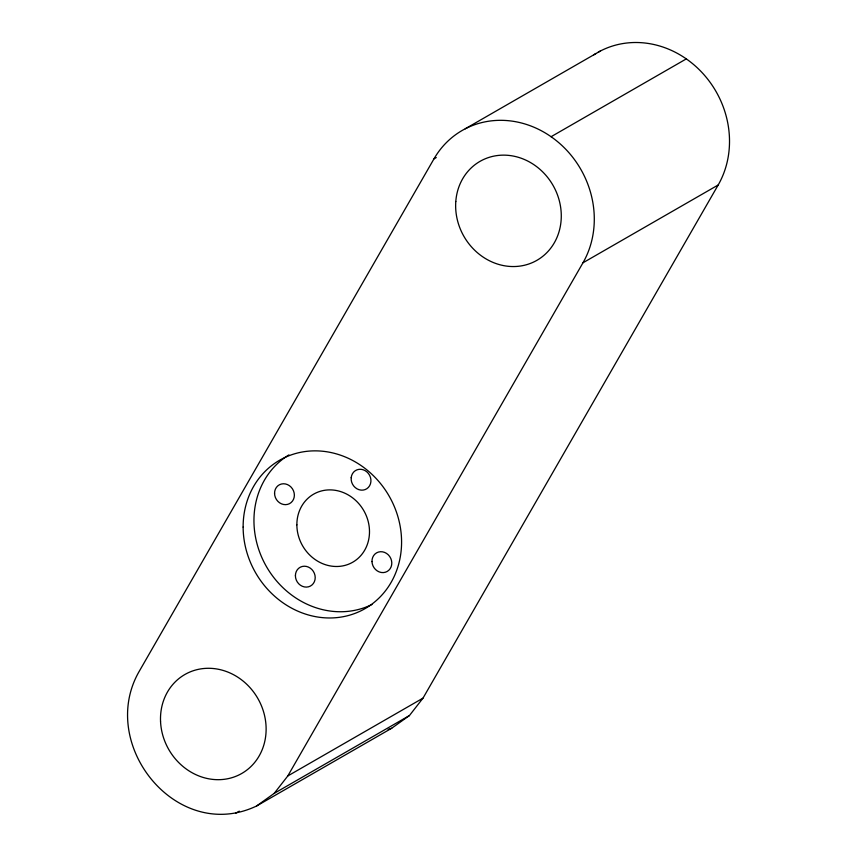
<?xml version="1.0" encoding="UTF-8"?>
<svg xmlns="http://www.w3.org/2000/svg" width="857" height="857" viewBox="0 0 857 857"><rect width="100%" height="100%" fill="white"/><g stroke="black" fill="none" stroke-linecap="round" stroke-linejoin="round"><path stroke-width="1.29" d="M436.267 157.549L433.963 158.888L138.823 672.027C97.548 744.979 177.131 843.674 256.511 806.041L391.713 728.236L409.432 715.552L423.004 698.134L718.187 184.983A92.76 83.418 60.1 0 0 703.201 73.82A92.76 83.418 60.1 0 0 598.229 52.17M256.511 806.041L274.229 793.357L287.802 775.949L582.964 262.799L718.187 184.983M465.255 128.786L600.468 50.97M433.963 158.888A92.76 83.418 60.1 0 1 551.083 136.713L686.307 58.897M287.802 775.949L423.004 698.134M235.836 813.132L239.307 811.14M274.229 793.357L409.432 715.552M388.071 729.489L391.713 728.236M593.826 54.827A92.76 83.418 60.1 0 1 596.011 53.455M551.083 136.713A92.76 83.418 60.1 0 1 582.964 262.799M371.949 604.496A85.625 77.001 60.1 0 1 265.713 565.309A85.625 77.001 60.1 0 1 288.916 454.896M455.795 201.513A57.076 51.334 60.1 0 0 531.297 263.067A57.076 51.334 60.1 0 0 538.292 167.94A57.076 51.334 60.1 0 0 455.795 201.513M160.538 721.23A57.076 51.334 60.1 0 0 241.631 773.539A57.076 51.334 60.1 0 0 237.764 677.18A57.076 51.334 60.1 0 0 160.538 721.23M243.131 527.087A85.625 77.001 60.1 0 0 362.243 610.163A85.625 77.001 60.1 0 0 361.708 465.994A85.625 77.001 60.1 0 0 243.131 527.087M351.199 477.66A10.702 9.62 60.1 0 0 365.061 489.615A10.702 9.62 60.1 0 0 366.882 471.886A10.702 9.62 60.1 0 0 351.199 477.66M274.561 493.3A10.702 9.62 60.1 0 0 289.452 503.68A10.702 9.62 60.1 0 0 289.387 485.662A10.702 9.62 60.1 0 0 274.561 493.3M371.992 561.571A10.702 9.62 60.1 0 0 387.15 571.48A10.702 9.62 60.1 0 0 386.539 553.418A10.702 9.62 60.1 0 0 371.992 561.571M295.408 575.743A10.702 9.62 60.1 0 0 310.298 586.124A10.702 9.62 60.1 0 0 310.223 568.105A10.702 9.62 60.1 0 0 295.408 575.743M296.865 524.827A39.24 35.287 60.1 0 0 351.456 562.91A39.24 35.287 60.1 0 0 351.209 496.824A39.24 35.287 60.1 0 0 296.865 524.827"/></g></svg>
